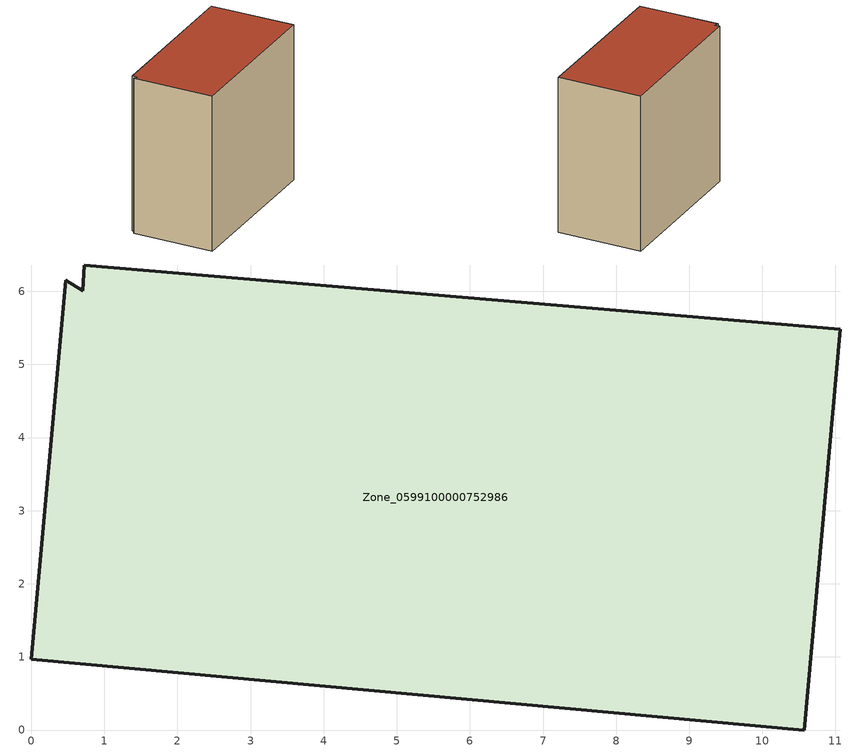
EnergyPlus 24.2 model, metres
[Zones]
Zone_0599100000752986
 floor ground (C_G): 0.7,6.01 0.72,6.36 11.06,5.48 10.57,0 0,0.96 0.47,6.15 z0
 wall outside (C_F): 0,0.96 10.57,0 11.06,5.48 0.72,6.36 0.7,6.01 0.47,6.15 0,0.96 z0:10.24
 roof outside (C_R): 0.7,6.01 0.47,6.15 0,0.96 10.57,0 11.06,5.48 0.72,6.36 z10.24
[BUILDING]
Pand.0599100000752986: North Axis=0; Terrain=City; Loads Convergence Tolerance Value=0.04; Temperature Convergence Tolerance Value=0.4; Solar Distribution=FullExterior; Maximum Number of Warmup Days=25; Minimum Number of Warmup Days=1
[Site:Location]
Rotterdam.The.Hague.AP_ZH_NLD Design_Conditions: Latitude=51.96; Longitude=4.45; Time Zone=1; Elevation=-4.5
[SITE:GROUNDTEMPERATURE:BUILDINGSURFACE]
18, 18, 18, 18, 18, 18, 18, 18, 18, 18, 18, 18
[MATERIAL] Thermal Absorptance=0.9; Solar Absorptance=0.7; Visible Absorptance=0.7
Name | Roughness | Thickness | Conductivity | Density | Specific Heat
G.TI.2006-2014 | MediumSmooth | 0.15 | 0.06 | 540 | 1210
F.TI.2006-2014 | Rough | 0.3 | 0.12 | 1920 | 840
R.TI.2006-2014 | MediumRough | 0.2 | 0.08 | 1500 | 1000
[CONSTRUCTION]
C_G: G.TI.2006-2014
C_F: F.TI.2006-2014
C_R: R.TI.2006-2014
[ZONE]
Zone_0599100000752986: Type=1; Multiplier=1; Ceiling Height=Autocalculate; Volume=Autocalculate; Floor Area=autocalculate; Part of Total Floor Area=Yes
[ZONEINFILTRATION:DESIGNFLOWRATE]
Infil_Zone_0599100000752986: Zone or ZoneList or Space or SpaceList=Zone_0599100000752986; Schedule=AlwaysOn; Design Flow Rate Calculation Method=Flow/Area; Flow Rate per Floor Area=0.0015; Constant Term Coefficient=1; Temperature Term Coefficient=0; Velocity Term Coefficient=0; Velocity Squared Term Coefficient=0
[HVACTEMPLATE:ZONE:IDEALLOADSAIRSYSTEM]
Zone_0599100000752986: Maximum Heating Supply Air Temperature=50; Minimum Cooling Supply Air Temperature=13; Maximum Heating Supply Air Humidity Ratio=0.0156; Minimum Cooling Supply Air Humidity Ratio=0.0077; Heating Limit=NoLimit; Cooling Limit=NoLimit; Dehumidification Control Type=ConstantSensibleHeatRatio; Cooling Sensible Heat Ratio=0.7; Dehumidification Setpoint=60; Humidification Control Type=None; Humidification Setpoint=30; Outdoor Air Method=None; Outdoor Air Flow Rate per Person=0.00944; Outdoor Air Flow Rate per Zone Floor Area=0; Outdoor Air Flow Rate per Zone=0; Demand Controlled Ventilation Type=None; Outdoor Air Economizer Type=NoEconomizer; Heat Recovery Type=None; Sensible Heat Recovery Effectiveness=0.7; Latent Heat Recovery Effectiveness=0.65
[ZONECONTROL:THERMOSTAT]
ThermostatControl_Zone_0599100000752986: Zone or ZoneList=Zone_0599100000752986; Control Type Schedule=DualSetpointControlType; Control 1=Thermostat_Zone_0599100000752986; Temperature Difference Between Cutout And Setpoint=0
[THERMOSTATSETPOINT:DUALSETPOINT]
Thermostat_Zone_0599100000752986: Heating Setpoint Temperature Schedule=HeatingSetpoint_Zone_0599100000752986; Cooling Setpoint Temperature Schedule=CoolingSetpoint_Zone_0599100000752986
[SCHEDULE:COMPACT]
HeatingSetpoint_Zone_0599100000752986: Through: 12/31, For: AllDays, Until: 24:00, 21
CoolingSetpoint_Zone_0599100000752986: Through: 12/31, For: AllDays, Until: 24:00, 24
DualSetpointControlType: Through: 12/31, For: AllDays, Until: 24:00, 4
AlwaysOn: Through: 12/31, For: AllDays, Until: 24:00, 1
